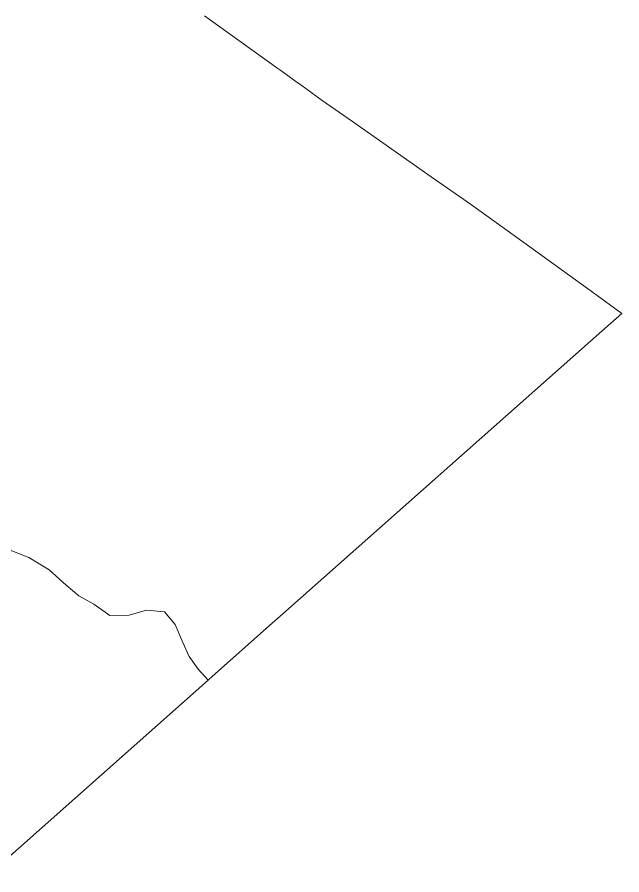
# Model space of a CAD drawing. Header units: metres. Extents: x -436 to 259, y -222 to 285.
# Drawn here: x 176 to 258.9, y -69.9 to 47.7 of the extents above; entities that cross this region are included whole.
import ezdxf

# ---------------------------------------------------------------- set-up
doc = ezdxf.new("R2010")
doc.units = ezdxf.units.M
doc.header["$MEASUREMENT"] = 0
doc.layers.add('Nuevo_Estructura - Carga', color=7, linetype='Continuous')
doc.layers.add('Nuevo_Estructura - Carga_Pluma_Nº__89', color=7, linetype='Continuous', lineweight=20, true_color=0x71cebe)

# ---------------------------------------------------------------- blocks, each defined once
blk = doc.blocks.new('Forma_1')
at = {"layer": 'Nuevo_Estructura - Carga_Pluma_Nº__89', "color": 123, "linetype": 'Continuous', "lineweight": 20, "true_color": 0x71cebe, "flags": 128}
for points in [[(201.69, 47.86), (211.75, 40.62), (212.15, 40.33), (214.19, 38.86), (215.07, 38.23), (215.57, 37.87), (217.83, 36.24), (221.97, 33.34), (232.76, 25.77), (238.26, 21.92), (239.58, 20.99), (240.25, 20.51), (245.43, 16.76), (254.98, 9.87), (258.86, 7.06)], [(258.86, 7.06), (254.58, 3.26), (212.42, -34.13), (210.97, -35.42), (202.8, -42.67), (202.17, -43.23), (172.94, -69.16), (155.17, -84.92)], [(188.74, -34.33), (188.41, -34.12), (186.52, -32.79), (184.49, -31.65), (182.74, -30.19), (180.43, -28.1), (177.64, -26.4), (175.05, -25.38), (173.09, -24.42), (170.67, -23)], [(196.21, -33.84), (193.74, -33.6), (191.37, -34.29), (188.74, -34.33)], [(202.17, -43.23), (200.81, -41.7), (199.57, -39.96), (198.72, -38.06), (197.66, -35.6), (196.21, -33.84)]]:
    blk.add_lwpolyline(points, dxfattribs=at)

msp = doc.modelspace()

# ---------------------------------------------------------------- block references
at = {"layer": 'Nuevo_Estructura - Carga', "linetype": 'Continuous', "lineweight": 0}
msp.add_blockref('Forma_1', (0, 0), dxfattribs=at)

doc.saveas('drawing.dxf')
